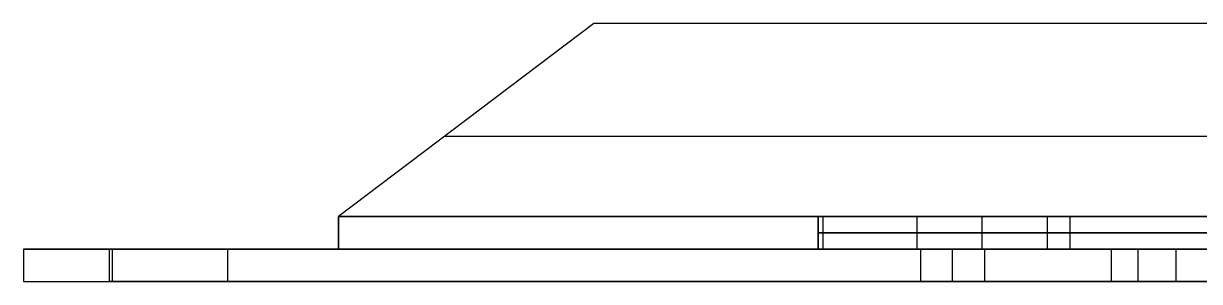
# Model space of a CAD drawing. Header units: millimetres. Extents: x -1533 to 16534, y -9814 to -2517.
# Drawn here: x -1533 to -950, y -9093 to -8965 of the extents above; entities that cross this region are included whole.
import ezdxf

# ---------------------------------------------------------------- set-up
doc = ezdxf.new("R2010")
doc.units = ezdxf.units.MM
doc.header["$MEASUREMENT"] = 0
doc.layers.add('DM', color=7, linetype='Continuous', true_color=0xbf3f3f)
doc.layers.add('LINEAS', color=5, linetype='Continuous', true_color=0x0000ff)

msp = doc.modelspace()

# ---------------------------------------------------------------- linework, layer by layer
at = {"layer": 'DM'}
for p, q in [((-1250.67138, -8964.96499, 921.95181), (-1377.37583, -9060.48257, 921.95181)), ((-1250.67138, -8964.96499, 937.97438), (-1377.37583, -9060.48257, 937.97438)), ((-1250.67138, -8964.96499, 929.9631), (-1377.37583, -9060.48257, 929.9631)), ((-436.21209, -8964.96499, 921.95181), (-1250.67138, -8964.96499, 921.95181)), ((-1250.67138, -8964.96499, 921.95181), (-1250.67138, -8964.96499, 937.97438)), ((-436.21209, -8964.96499, 937.97438), (-1250.67138, -8964.96499, 937.97438)), ((-436.21209, -8964.96499, 929.9631), (-1250.67138, -8964.96499, 929.9631)), ((-1314.02361, -9012.72378, 921.95181), (-1314.02361, -9012.72378, 937.97438)), ((-1324.65061, -9020.73506, 921.95181), (-774.40661, -9020.73506, 921.95181)), ((-1324.65061, -9020.73506, 937.97438), (-774.40661, -9020.73506, 937.97438)), ((-1377.37583, -9076.50514, -260.15158), (-1377.37583, -9060.48257, -260.15158)), ((-1137.07415, -9060.48257, -260.15158), (-1377.37583, -9060.48257, -260.15158)), ((-1377.37583, -9076.50514, 921.95181), (-1377.37583, -9060.48257, 921.95181)), ((-1377.37583, -9060.48257, -260.15158), (-1377.37583, -9060.48257, 921.95181)), ((-1377.37583, -9060.48257, 921.95181), (-1137.07415, -9060.48257, 921.95181)), ((-1377.37583, -9060.48257, 921.95181), (-1377.37583, -9060.48257, 937.97438)), ((-1377.37583, -9060.48257, 921.95181), (-1377.37583, -9076.50514, 921.95181)), ((-1377.37583, -9060.48257, 937.97438), (-1377.37583, -9076.50514, 937.97438)), ((-1377.37583, -9060.48257, 929.9631), (-1377.37583, -9076.50514, 929.9631)), ((-1139.49055, -9060.48257, 1048.19949), (-774.40661, -9060.48257, 1048.19949)), ((-1139.49055, -9076.50514, 1048.19949), (-1139.49055, -9060.48257, 1048.19949)), ((-1139.49055, -9076.50514, 807.89781), (-1139.49055, -9060.48257, 807.89781)), ((-889.68138, -9060.48257, 807.89781), (-1139.49055, -9060.48257, 807.89781)), ((-1139.49055, -9060.48257, 807.89781), (-1139.49055, -9060.48257, 921.95181)), ((-1139.49055, -9076.50514, 921.95181), (-1139.49055, -9060.48257, 921.95181)), ((-1139.49055, -9076.50514, 937.97438), (-1139.49055, -9060.48257, 937.97438)), ((-1139.49055, -9060.48257, 921.95181), (-1090.58832, -9060.48257, 921.95181)), ((-1139.49055, -9060.48257, 937.97438), (-1090.58832, -9060.48257, 937.97438)), ((-1139.49055, -9060.48257, 937.97438), (-1139.49055, -9060.48257, 1048.19949)), ((-1139.49055, -9060.48257, 921.95181), (-1139.49055, -9060.48257, 937.97438)), ((-1139.49055, -9076.50514, 928.04865), (-1139.49055, -9060.48257, 928.04865)), ((-1139.49055, -9060.48257, 921.95181), (-1090.58832, -9060.48257, 921.95181)), ((-1139.49055, -9076.50514, 921.95181), (-1139.49055, -9060.48257, 921.95181)), ((-1139.49055, -9060.48257, 937.97438), (-1090.58832, -9060.48257, 937.97438)), ((-1139.49055, -9076.50514, 937.97438), (-1139.49055, -9060.48257, 937.97438)), ((-1139.49055, -9060.48257, 921.95181), (-1139.49055, -9060.48257, 937.97438)), ((-1139.49055, -9060.48257, 929.9631), (-1090.58832, -9060.48257, 929.9631)), ((-1139.49055, -9076.50514, 929.9631), (-1139.49055, -9060.48257, 929.9631)), ((-645.84716, -9060.48257, 1048.19949), (-1139.49055, -9060.48257, 1048.19949)), ((-1139.49055, -9060.48257, 1048.19949), (-1139.49055, -9076.50514, 1048.19949)), ((-1137.07415, -9076.50514, -260.15158), (-1137.07415, -9060.48257, -260.15158)), ((-1137.07415, -9076.50514, 921.95181), (-1137.07415, -9060.48257, 921.95181)), ((-1137.07415, -9060.48257, 921.95181), (-1137.07415, -9060.48257, -260.15158)), ((-1090.58832, -9060.48257, 937.97438), (-1090.58832, -9076.50514, 937.97438)), ((-1090.58832, -9060.48257, 921.95181), (-1090.58832, -9076.50514, 921.95181)), ((-1090.58832, -9060.48257, 921.95181), (-1026.04756, -9060.48257, 921.95181)), ((-1090.58832, -9060.48257, 937.97438), (-1090.58832, -9060.48257, 921.95181)), ((-1026.04756, -9060.48257, 937.97438), (-1090.58832, -9060.48257, 937.97438)), ((-1090.58832, -9060.48257, 929.9631), (-1090.58832, -9076.50514, 929.9631)), ((-1090.58832, -9060.48257, 937.97438), (-1090.58832, -9076.50514, 937.97438)), ((-1090.58832, -9060.48257, 921.95181), (-1090.58832, -9076.50514, 921.95181)), ((-1090.58832, -9060.48257, 937.97438), (-1090.58832, -9060.48257, 921.95181)), ((-1090.58832, -9060.48257, 921.95181), (-1026.04756, -9060.48257, 921.95181)), ((-1026.04756, -9060.48257, 937.97438), (-1090.58832, -9060.48257, 937.97438)), ((-1090.58832, -9060.48257, 929.9631), (-1090.58832, -9076.50514, 929.9631)), ((-1026.04756, -9060.48257, 921.95181), (-1090.58832, -9060.48257, 921.95181)), ((-1090.58832, -9060.48257, 921.95181), (-1090.58832, -9060.48257, 937.97438)), ((-1090.58832, -9060.48257, 937.97438), (-1026.04756, -9060.48257, 937.97438)), ((-1058.31794, -9060.48257, 937.97438), (-1058.31794, -9076.50514, 937.97438)), ((-1058.31794, -9060.48257, 921.95181), (-1058.31794, -9076.50514, 921.95181)), ((-1058.31794, -9060.48257, 937.97438), (-1058.31794, -9076.50514, 937.97438)), ((-1058.31794, -9060.48257, 921.95181), (-1058.31794, -9076.50514, 921.95181)), ((-1026.04756, -9060.48257, 937.97438), (-1026.04756, -9076.50514, 937.97438)), ((-1026.04756, -9060.48257, 921.95181), (-1026.04756, -9076.50514, 921.95181)), ((-1026.04756, -9060.48257, 921.95181), (-895.81543, -9060.48257, 921.95181)), ((-1026.04756, -9060.48257, 937.97438), (-895.81543, -9060.48257, 937.97438)), ((-1026.04756, -9060.48257, 921.95181), (-1026.04756, -9060.48257, 937.97438)), ((-1026.04756, -9060.48257, 929.9631), (-1026.04756, -9076.50514, 929.9631)), ((-1026.04756, -9060.48257, 937.97438), (-1026.04756, -9076.50514, 937.97438)), ((-1026.04756, -9060.48257, 921.95181), (-1026.04756, -9076.50514, 921.95181)), ((-1026.04756, -9060.48257, 921.95181), (-1026.04756, -9060.48257, 937.97438)), ((-1026.04756, -9060.48257, 921.95181), (-895.81543, -9060.48257, 921.95181)), ((-1026.04756, -9060.48257, 937.97438), (-895.81543, -9060.48257, 937.97438)), ((-1026.04756, -9060.48257, 929.9631), (-1026.04756, -9076.50514, 929.9631)), ((-1026.04756, -9060.48257, 929.9631), (-895.81543, -9060.48257, 929.9631)), ((-1026.04756, -9060.48257, 937.97438), (-1026.04756, -9060.48257, 921.95181)), ((-1014.58597, -9076.50514, 807.89781), (-1014.58597, -9060.48257, 807.89781)), ((-1377.37583, -9068.49385, 921.95181), (-1377.37583, -9068.49385, 937.97438)), ((-889.68138, -9068.49385, 807.89781), (-1139.49055, -9068.49385, 807.89781)), ((-1139.49055, -9068.49385, 921.95181), (-1139.49055, -9068.49385, 937.97438)), ((-1139.49055, -9068.49385, 1048.19949), (-774.40661, -9068.49385, 1048.19949)), ((-1139.49055, -9068.49385, 807.89781), (-1139.49055, -9068.49385, 921.95181)), ((-1139.49055, -9068.49385, 937.97438), (-1139.49055, -9068.49385, 1048.19949)), ((-1139.49055, -9068.49385, 937.97438), (-1139.49055, -9068.49385, 921.95181)), ((-1026.04756, -9068.49385, 937.97438), (-1090.58832, -9068.49385, 937.97438)), ((-1090.58832, -9068.49385, 937.97438), (-1090.58832, -9068.49385, 921.95181)), ((-1090.58832, -9068.49385, 921.95181), (-1026.04756, -9068.49385, 921.95181)), ((-1026.04756, -9068.49385, 937.97438), (-1090.58832, -9068.49385, 937.97438)), ((-1090.58832, -9068.49385, 937.97438), (-1090.58832, -9068.49385, 921.95181)), ((-1090.58832, -9068.49385, 921.95181), (-1026.04756, -9068.49385, 921.95181)), ((-1026.04756, -9068.49385, 921.95181), (-1026.04756, -9068.49385, 937.97438)), ((-1026.04756, -9068.49385, 921.95181), (-1026.04756, -9068.49385, 937.97438)), ((-1533.47443, -9076.50514, 684.19599), (-1533.47443, -9092.52771, 684.19599)), ((-1533.47443, -9076.50514, 684.19599), (-1533.47443, -9076.50514, 542.55967)), ((-1533.47443, -9076.50514, 542.55967), (-1533.47443, -9092.52771, 542.55967)), ((-1533.47443, -9076.50514, 542.55967), (-980.97556, -9076.50514, 542.55967)), ((-1432.32862, -9076.50514, 400.87437), (-1491.02259, -9076.50514, -110.06628)), ((-1491.02259, -9076.50514, -110.06628), (-1491.02259, -9092.52771, -110.06628)), ((-1491.02259, -9076.50514, -110.06628), (-994.2677, -9076.50514, -110.06628)), ((-1489.54798, -9076.50514, -150.16172), (-1489.54798, -9092.52771, -150.16172)), ((-994.22208, -9076.50514, -150.16172), (-1489.54798, -9076.50514, -150.16172)), ((-1432.32862, -9076.50514, 400.87437), (-1432.32862, -9092.52771, 400.87437)), ((-1057.01746, -9076.50514, 400.87437), (-1432.32862, -9076.50514, 400.87437)), ((-1137.07415, -9076.50514, -260.15158), (-1377.37583, -9076.50514, -260.15158)), ((-1377.37583, -9076.50514, -260.15158), (-1377.37583, -9076.50514, 921.95181)), ((-1377.37583, -9076.50514, 921.95181), (-1137.07415, -9076.50514, 921.95181)), ((-1377.37583, -9076.50514, 921.95181), (-1377.37583, -9076.50514, 937.97438)), ((-1377.37583, -9076.50514, 921.95181), (-1139.49055, -9076.50514, 921.95181)), ((-1377.37583, -9076.50514, 937.97438), (-1139.49055, -9076.50514, 937.97438)), ((-1377.37583, -9076.50514, 929.9631), (-1139.49055, -9076.50514, 929.9631)), ((-1258.43319, -9076.50514, 921.95181), (-1258.43319, -9076.50514, 937.97438)), ((-1139.49055, -9076.50514, 1048.19949), (-774.40661, -9076.50514, 1048.19949)), ((-889.68138, -9076.50514, 807.89781), (-1139.49055, -9076.50514, 807.89781)), ((-1139.49055, -9076.50514, 807.89781), (-1139.49055, -9076.50514, 921.95181)), ((-1139.49055, -9076.50514, 937.97438), (-1139.49055, -9076.50514, 1048.19949)), ((-1139.49055, -9076.50514, 937.97438), (-1139.49055, -9076.50514, 921.95181)), ((-1139.49055, -9076.50514, 937.97438), (-1139.49055, -9076.50514, 921.95181)), ((-1139.49055, -9076.50514, 1048.19949), (-645.84716, -9076.50514, 1048.19949)), ((-1137.07415, -9076.50514, 921.95181), (-1137.07415, -9076.50514, -260.15158)), ((-1026.04756, -9076.50514, 937.97438), (-1090.58832, -9076.50514, 937.97438)), ((-1090.58832, -9076.50514, 937.97438), (-1090.58832, -9076.50514, 921.95181)), ((-1090.58832, -9076.50514, 921.95181), (-1026.04756, -9076.50514, 921.95181)), ((-1026.04756, -9076.50514, 937.97438), (-1090.58832, -9076.50514, 937.97438)), ((-1090.58832, -9076.50514, 937.97438), (-1090.58832, -9076.50514, 921.95181)), ((-1090.58832, -9076.50514, 921.95181), (-1026.04756, -9076.50514, 921.95181)), ((-1026.04756, -9076.50514, 929.9631), (-1090.58832, -9076.50514, 929.9631)), ((-980.97556, -9076.50514, 1128.85979), (-1088.81062, -9076.50514, 1128.85979)), ((-1088.81062, -9076.50514, 1128.85979), (-1088.81062, -9092.52771, 1128.85979)), ((-962.17954, -9076.50514, -631.96596), (-1073.14542, -9076.50514, -717.82237)), ((-1073.14542, -9076.50514, -717.82237), (-1073.14542, -9092.52771, -717.82237)), ((-1073.14542, -9076.50514, -717.82237), (-1073.14542, -9076.50514, -804.87119)), ((-1073.14542, -9076.50514, -804.87119), (-1073.14542, -9092.52771, -804.87119)), ((-1073.14542, -9076.50514, -804.87119), (-303.54371, -9076.50514, -804.87119)), ((-1058.31794, -9076.50514, 937.97438), (-1058.31794, -9076.50514, 921.95181)), ((-994.2677, -9076.50514, -110.06628), (-1057.01746, -9076.50514, 400.87437)), ((-1057.01746, -9076.50514, 400.87437), (-1057.01746, -9092.52771, 400.87437)), ((-1026.04756, -9076.50514, 921.95181), (-1026.04756, -9076.50514, 937.97438)), ((-1026.04756, -9076.50514, 921.95181), (-1026.04756, -9076.50514, 937.97438)), ((-994.2677, -9076.50514, -110.06628), (-994.2677, -9092.52771, -110.06628)), ((-994.22208, -9076.50514, -459.00952), (-994.22208, -9092.52771, -459.00952)), ((-994.22208, -9076.50514, -459.00952), (-994.22208, -9076.50514, -150.16172)), ((-994.22208, -9076.50514, -150.16172), (-994.22208, -9092.52771, -150.16172)), ((-980.97556, -9076.50514, 542.55967), (-980.97556, -9076.50514, 1128.85979)), ((-980.97556, -9076.50514, 1128.85979), (-980.97556, -9092.52771, 1128.85979)), ((-980.97556, -9076.50514, 542.55967), (-980.97556, -9092.52771, 542.55967)), ((-303.54371, -9076.50514, -631.96596), (-962.17954, -9076.50514, -631.96596)), ((-962.17954, -9076.50514, -631.96596), (-962.17954, -9092.52771, -631.96596)), ((-1533.47443, -9092.52771, 684.19599), (-1533.47443, -9092.52771, 542.55967)), ((-1533.47443, -9092.52771, 542.55967), (-980.97556, -9092.52771, 542.55967)), ((-1432.32862, -9092.52771, 400.87437), (-1491.02259, -9092.52771, -110.06628)), ((-1491.02259, -9092.52771, -110.06628), (-994.2677, -9092.52771, -110.06628)), ((-994.22208, -9092.52771, -150.16172), (-1489.54798, -9092.52771, -150.16172)), ((-1057.01746, -9092.52771, 400.87437), (-1432.32862, -9092.52771, 400.87437)), ((-980.97556, -9092.52771, 1128.85979), (-1088.81062, -9092.52771, 1128.85979)), ((-962.17954, -9092.52771, -631.96596), (-1073.14542, -9092.52771, -717.82237)), ((-1073.14542, -9092.52771, -717.82237), (-1073.14542, -9092.52771, -804.87119)), ((-1073.14542, -9092.52771, -804.87119), (-303.54371, -9092.52771, -804.87119)), ((-994.2677, -9092.52771, -110.06628), (-1057.01746, -9092.52771, 400.87437)), ((-994.22208, -9092.52771, -459.00952), (-994.22208, -9092.52771, -150.16172)), ((-980.97556, -9092.52771, 542.55967), (-980.97556, -9092.52771, 1128.85979)), ((-303.54371, -9092.52771, -631.96596), (-962.17954, -9092.52771, -631.96596))]:
    msp.add_line(p, q, dxfattribs=at)
at = {"layer": 'DM', "extrusion": (2.89257e-15, 1, -6.98327e-15)}
msp.add_arc((1088.81062, 684.19599, -9076.50514), 444.6638, 360, 90, dxfattribs=at)
at = {"layer": 'DM', "extrusion": (-2.10076e-15, 1, -9.25876e-15)}
for centre in [(1046.50363, 8.7644, -9076.50514), (1046.50363, 8.7644, -9092.52771)]:
    msp.add_arc(centre, 470.68652, 263.6227057, 340.26638872, dxfattribs=at)
at = {"layer": 'DM', "extrusion": (-6.98327e-15, 1, 2.89257e-15)}
msp.add_arc((1088.81062, 684.19599, -9092.52771), 444.6638, 360, 90, dxfattribs=at)
at = {"layer": 'LINEAS'}
for p, q in [((-980.97556, -9076.50514, 542.55967), (-1533.47443, -9076.50514, 542.55967)), ((-1533.47443, -9076.50514, 542.55967), (-1533.47443, -9076.50514, 684.19599)), ((-994.2677, -9076.50514, -110.06628), (-1491.02259, -9076.50514, -110.06628)), ((-1491.02259, -9076.50514, -110.06628), (-1432.32862, -9076.50514, 400.87437)), ((-1489.54798, -9076.50514, -150.16172), (-994.22208, -9076.50514, -150.16172)), ((-1432.32862, -9076.50514, 400.87437), (-1057.01746, -9076.50514, 400.87437)), ((-1088.81062, -9076.50514, 1128.85979), (-980.97556, -9076.50514, 1128.85979)), ((-962.17954, -9076.50514, -631.96596), (-1073.14542, -9076.50514, -717.82237)), ((-1073.14542, -9076.50514, -717.82237), (-1073.14542, -9076.50514, -804.87119)), ((-1073.14542, -9076.50514, -804.87119), (-303.54371, -9076.50514, -804.87119)), ((-1057.01746, -9076.50514, 400.87437), (-994.2677, -9076.50514, -110.06628)), ((-994.22208, -9076.50514, -150.16172), (-994.22208, -9076.50514, -459.00952)), ((-980.97556, -9076.50514, 1128.85979), (-980.97556, -9076.50514, 542.55967)), ((-303.54371, -9076.50514, -631.96596), (-962.17954, -9076.50514, -631.96596))]:
    msp.add_line(p, q, dxfattribs=at)
at = {"layer": 'LINEAS', "extrusion": (0, 1, -1.00406e-14)}
msp.add_arc((1088.81062, 684.19599, -9076.50514), 444.6638, 0, 90, dxfattribs=at)
at = {"layer": 'LINEAS', "extrusion": (2.27812e-19, 1, -1.00402e-14)}
msp.add_arc((1046.50363, 8.7644, -9076.50514), 470.68652, 263.6227057, 340.26638872, dxfattribs=at)

doc.saveas('drawing.dxf')
